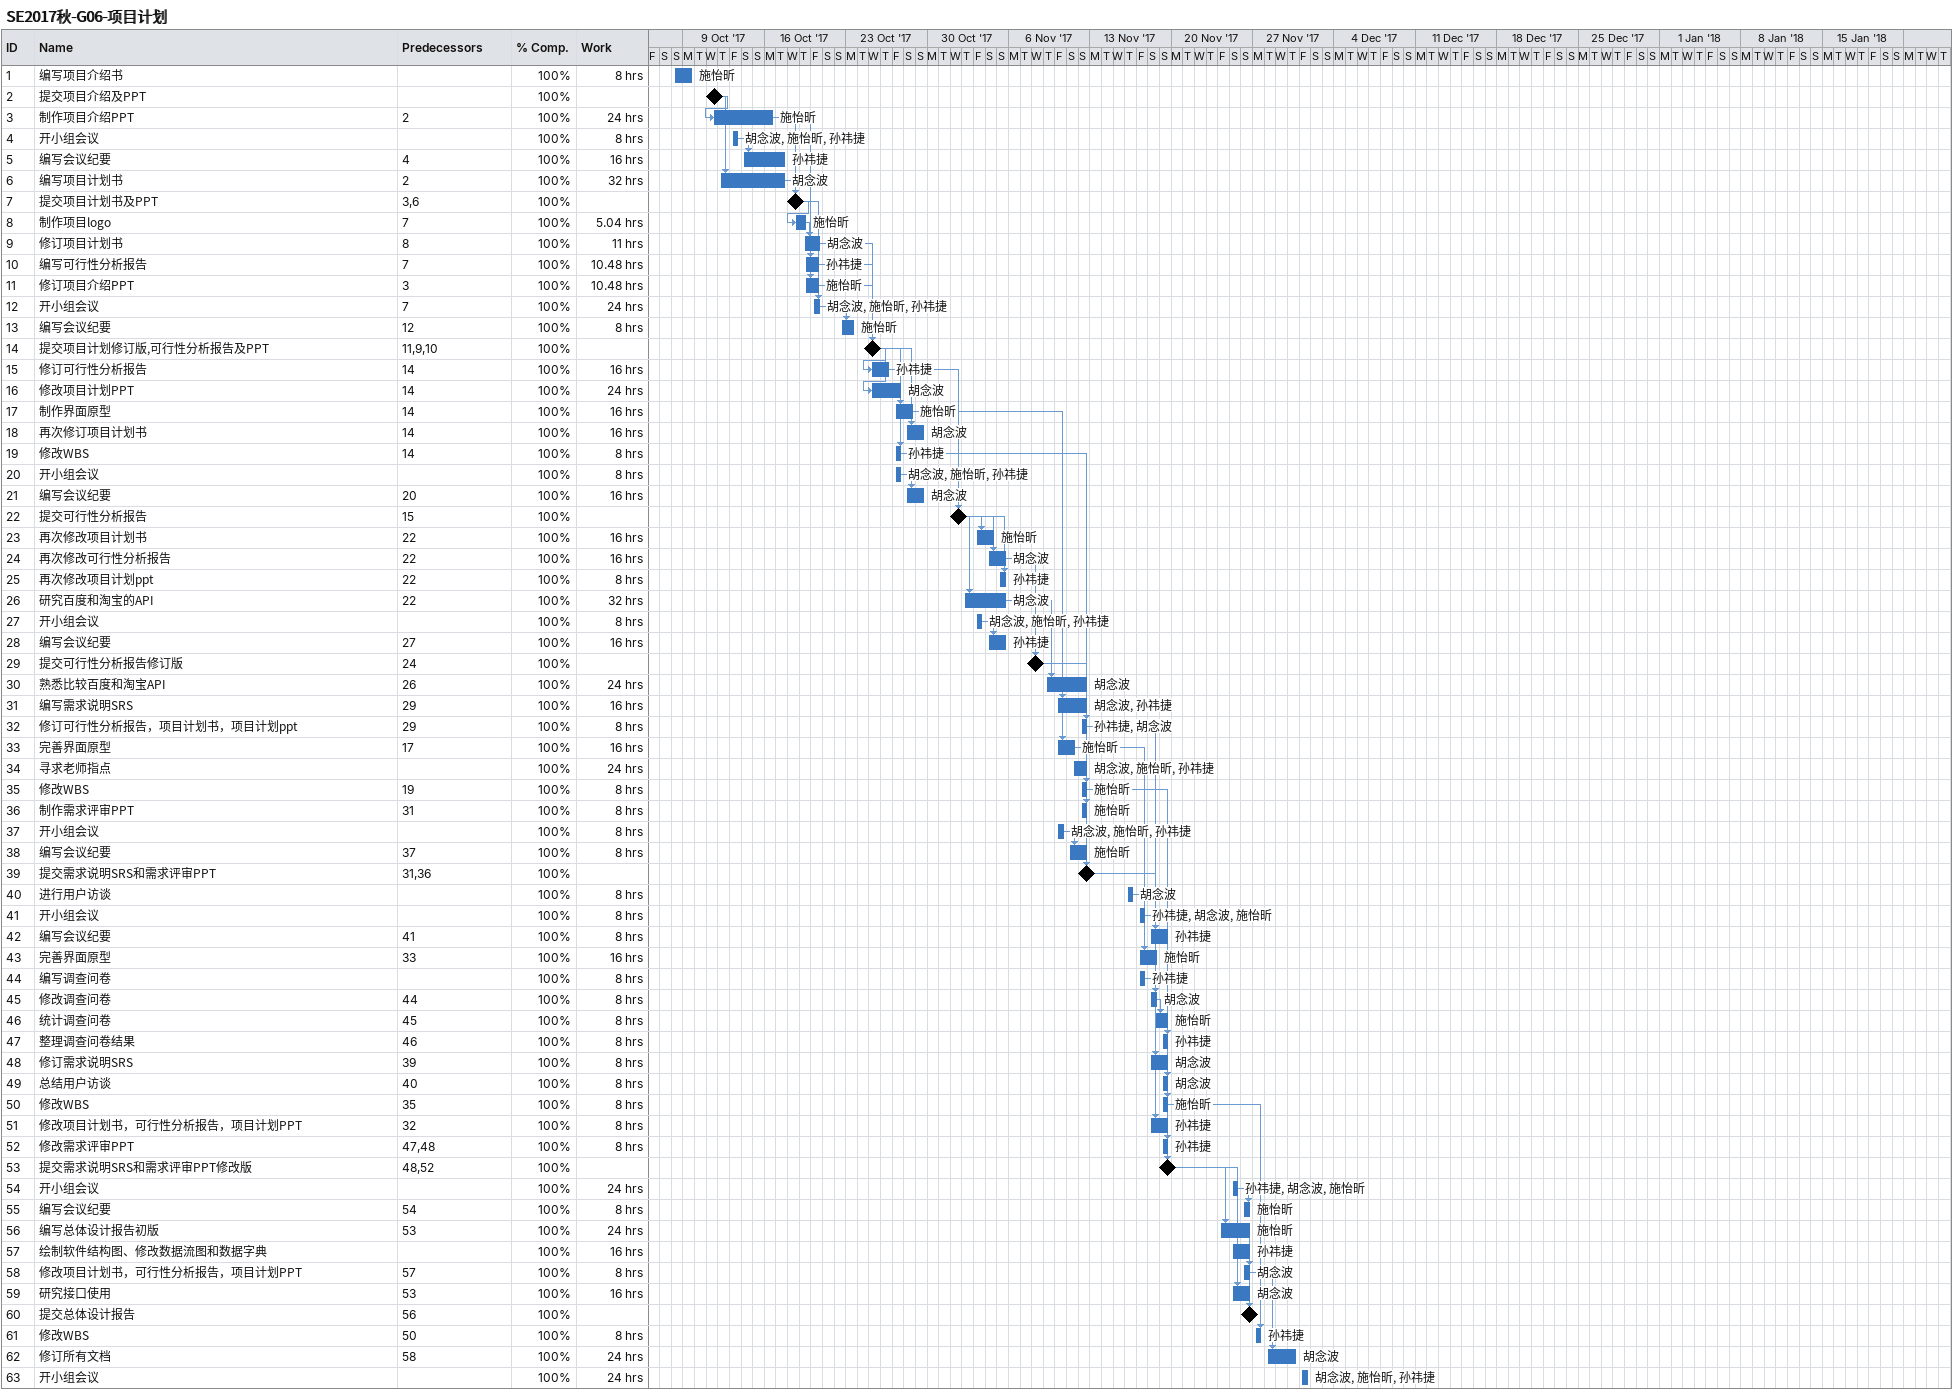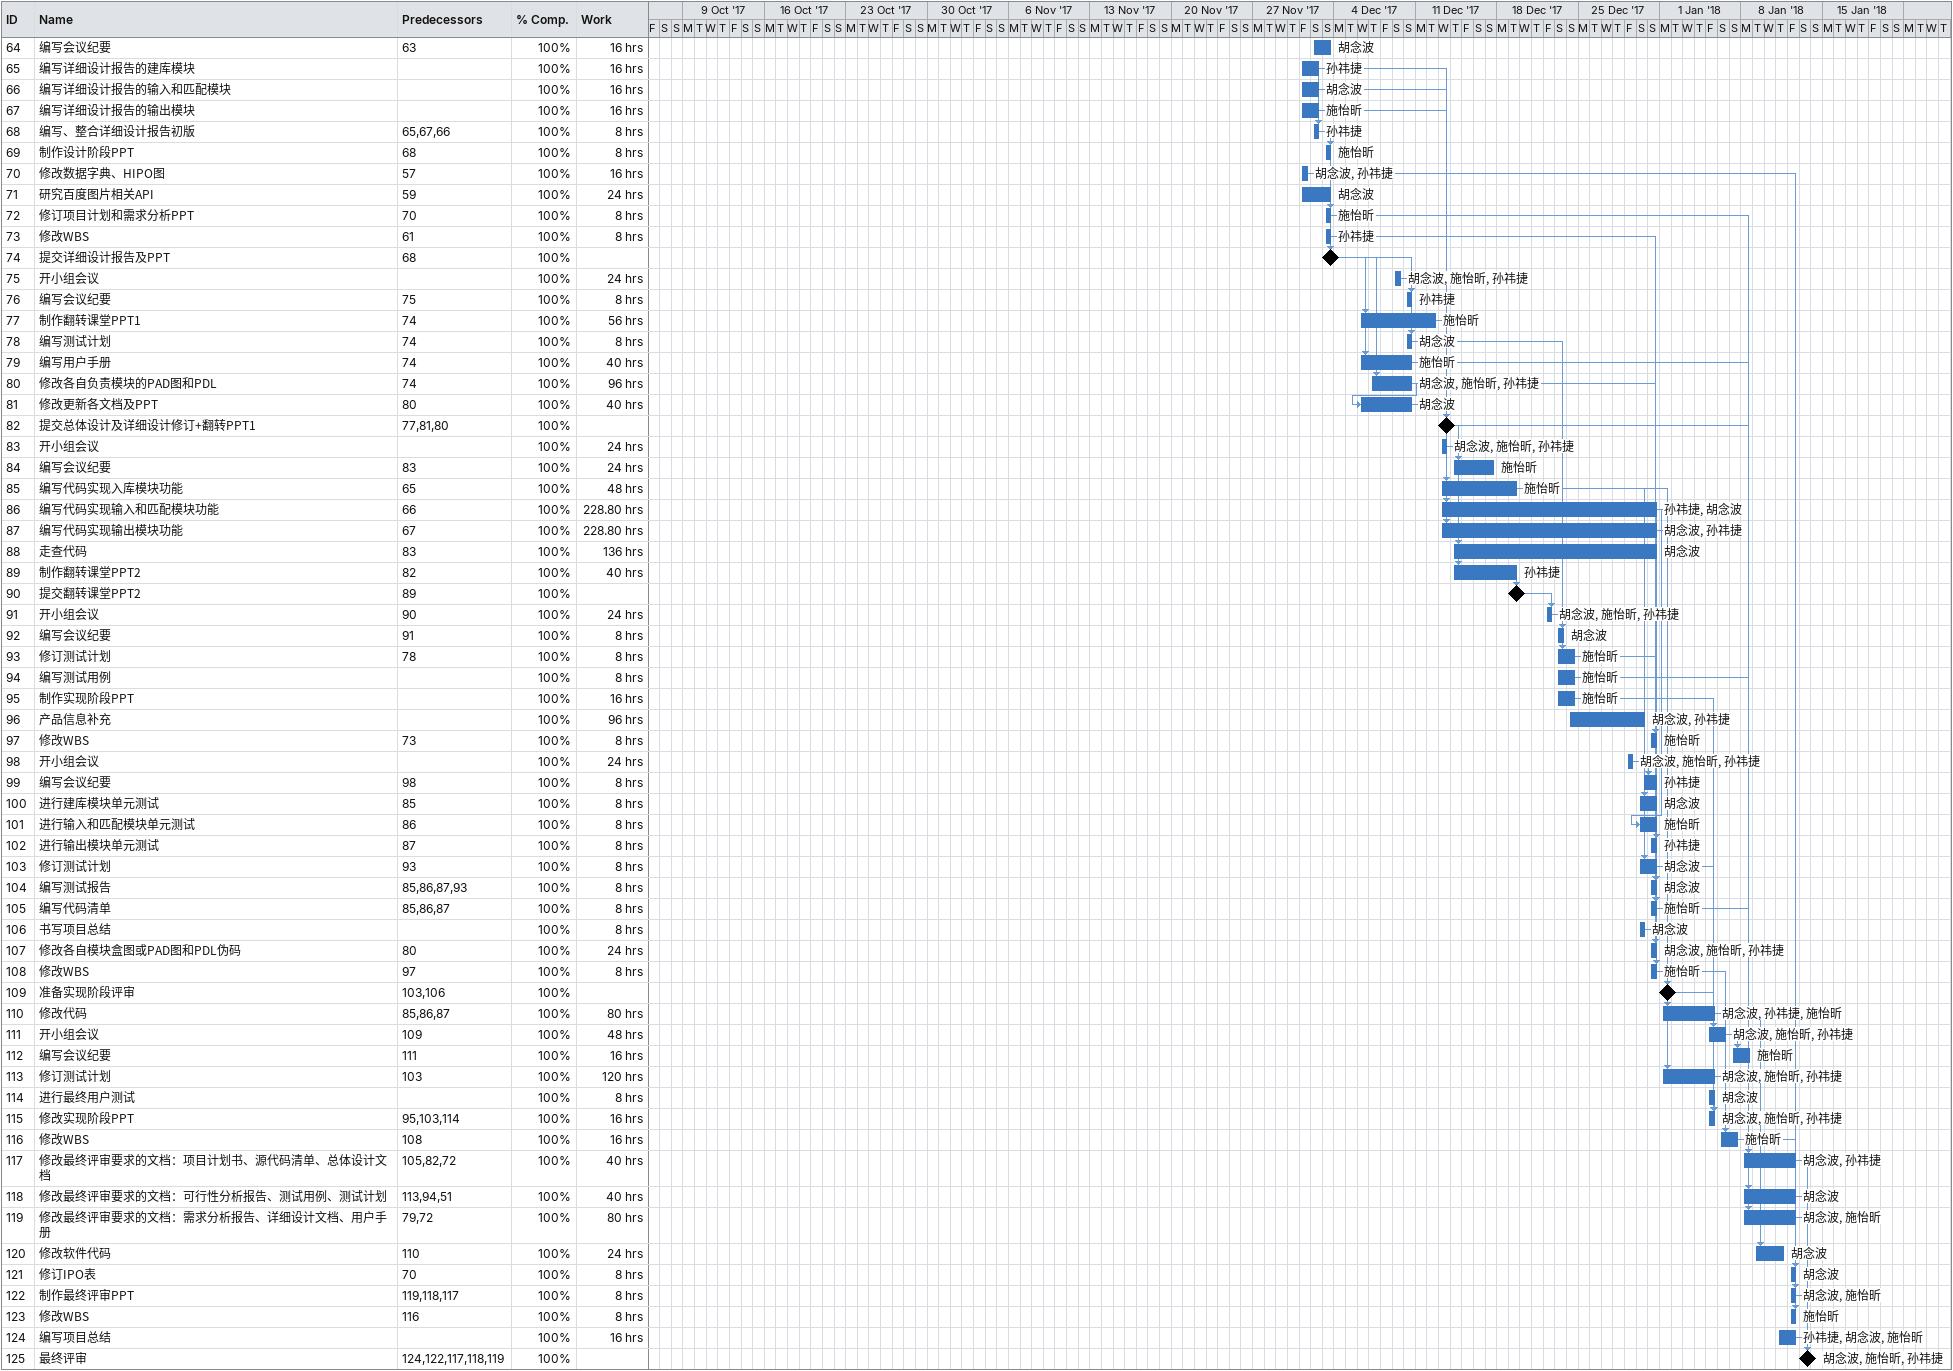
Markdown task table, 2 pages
SE2017秋-G06-项目计划

| ID | Task | Start | Finish | Predecessors | Resources | % complete | Work (h) |
|---|---|---|---|---|---|---|---|
| 1 | 编写项目介绍书 | 2017-10-08 | 2017-10-09 |  | 施怡昕 | 100 | 8 |
| 2 | 提交项目介绍及PPT (milestone) | 2017-10-11 | 2017-10-11 |  |  | 100 |  |
| 3 | 制作项目介绍PPT | 2017-10-11 | 2017-10-16 | 2 | 施怡昕 | 100 | 24 |
| 4 | 开小组会议 | 2017-10-13 | 2017-10-13 |  | 胡念波, 施怡昕, 孙祎捷 | 100 | 8 |
| 5 | 编写会议纪要 | 2017-10-14 | 2017-10-17 | 4 | 孙祎捷 | 100 | 16 |
| 6 | 编写项目计划书 | 2017-10-12 | 2017-10-17 | 2 | 胡念波 | 100 | 32 |
| 7 | 提交项目计划书及PPT (milestone) | 2017-10-18 | 2017-10-18 | 3, 6 |  | 100 |  |
| 8 | 制作项目logo | 2017-10-18 | 2017-10-19 | 7 | 施怡昕 | 100 | 5.04 |
| 9 | 修订项目计划书 | 2017-10-19 | 2017-10-20 | 8 | 胡念波 | 100 | 11 |
| 10 | 编写可行性分析报告 | 2017-10-19 | 2017-10-20 | 7 | 孙祎捷 | 100 | 10.48 |
| 11 | 修订项目介绍PPT | 2017-10-19 | 2017-10-20 | 3 | 施怡昕 | 100 | 10.48 |
| 12 | 开小组会议 | 2017-10-20 | 2017-10-20 | 7 | 胡念波, 施怡昕, 孙祎捷 | 100 | 24 |
| 13 | 编写会议纪要 | 2017-10-22 | 2017-10-23 | 12 | 施怡昕 | 100 | 8 |
| 14 | 提交项目计划修订版,可行性分析报告及PPT (milestone) | 2017-10-25 | 2017-10-25 | 11, 9, 10 |  | 100 |  |
| 15 | 修订可行性分析报告 | 2017-10-25 | 2017-10-26 | 14 | 孙祎捷 | 100 | 16 |
| 16 | 修改项目计划PPT | 2017-10-25 | 2017-10-27 | 14 | 胡念波 | 100 | 24 |
| 17 | 制作界面原型 | 2017-10-27 | 2017-10-28 | 14 | 施怡昕 | 100 | 16 |
| 18 | 再次修订项目计划书 | 2017-10-28 | 2017-10-29 | 14 | 胡念波 | 100 | 16 |
| 19 | 修改WBS | 2017-10-27 | 2017-10-27 | 14 | 孙祎捷 | 100 | 8 |
| 20 | 开小组会议 | 2017-10-27 | 2017-10-27 |  | 胡念波, 施怡昕, 孙祎捷 | 100 | 8 |
| 21 | 编写会议纪要 | 2017-10-28 | 2017-10-29 | 20 | 胡念波 | 100 | 16 |
| 22 | 提交可行性分析报告 (milestone) | 2017-11-01 | 2017-11-01 | 15 |  | 100 |  |
| 23 | 再次修改项目计划书 | 2017-11-03 | 2017-11-04 | 22 | 施怡昕 | 100 | 16 |
| 24 | 再次修改可行性分析报告 | 2017-11-04 | 2017-11-05 | 22 | 胡念波 | 100 | 16 |
| 25 | 再次修改项目计划ppt | 2017-11-05 | 2017-11-05 | 22 | 孙祎捷 | 100 | 8 |
| 26 | 研究百度和淘宝的API | 2017-11-02 | 2017-11-05 | 22 | 胡念波 | 100 | 32 |
| 27 | 开小组会议 | 2017-11-03 | 2017-11-03 |  | 胡念波, 施怡昕, 孙祎捷 | 100 | 8 |
| 28 | 编写会议纪要 | 2017-11-04 | 2017-11-05 | 27 | 孙祎捷 | 100 | 16 |
| 29 | 提交可行性分析报告修订版 (milestone) | 2017-11-08 | 2017-11-08 | 24 |  | 100 |  |
| 30 | 熟悉比较百度和淘宝API | 2017-11-09 | 2017-11-12 | 26 | 胡念波 | 100 | 24 |
| 31 | 编写需求说明SRS | 2017-11-10 | 2017-11-12 | 29 | 胡念波, 孙祎捷 | 100 | 16 |
| 32 | 修订可行性分析报告，项目计划书，项目计划ppt | 2017-11-12 | 2017-11-12 | 29 | 孙祎捷, 胡念波 | 100 | 8 |
| 33 | 完善界面原型 | 2017-11-10 | 2017-11-11 | 17 | 施怡昕 | 100 | 16 |
| 34 | 寻求老师指点 | 2017-11-11 | 2017-11-12 |  | 胡念波, 施怡昕, 孙祎捷 | 100 | 24 |
| 35 | 修改WBS | 2017-11-12 | 2017-11-12 | 19 | 施怡昕 | 100 | 8 |
| 36 | 制作需求评审PPT | 2017-11-12 | 2017-11-12 | 31 | 施怡昕 | 100 | 8 |
| 37 | 开小组会议 | 2017-11-10 | 2017-11-10 |  | 胡念波, 施怡昕, 孙祎捷 | 100 | 8 |
| 38 | 编写会议纪要 | 2017-11-11 | 2017-11-12 | 37 | 施怡昕 | 100 | 8 |
| 39 | 提交需求说明SRS和需求评审PPT (milestone) | 2017-11-12 | 2017-11-12 | 31, 36 |  | 100 |  |
| 40 | 进行用户访谈 | 2017-11-16 | 2017-11-16 |  | 胡念波 | 100 | 8 |
| 41 | 开小组会议 | 2017-11-17 | 2017-11-17 |  | 孙祎捷, 胡念波, 施怡昕 | 100 | 8 |
| 42 | 编写会议纪要 | 2017-11-18 | 2017-11-19 | 41 | 孙祎捷 | 100 | 8 |
| 43 | 完善界面原型 | 2017-11-17 | 2017-11-18 | 33 | 施怡昕 | 100 | 16 |
| 44 | 编写调查问卷 | 2017-11-17 | 2017-11-17 |  | 孙祎捷 | 100 | 8 |
| 45 | 修改调查问卷 | 2017-11-18 | 2017-11-18 | 44 | 胡念波 | 100 | 8 |
| 46 | 统计调查问卷 | 2017-11-18 | 2017-11-19 | 45 | 施怡昕 | 100 | 8 |
| 47 | 整理调查问卷结果 | 2017-11-19 | 2017-11-19 | 46 | 孙祎捷 | 100 | 8 |
| 48 | 修订需求说明SRS | 2017-11-18 | 2017-11-19 | 39 | 胡念波 | 100 | 8 |
| 49 | 总结用户访谈 | 2017-11-19 | 2017-11-19 | 40 | 胡念波 | 100 | 8 |
| 50 | 修改WBS | 2017-11-19 | 2017-11-19 | 35 | 施怡昕 | 100 | 8 |
| 51 | 修改项目计划书，可行性分析报告，项目计划PPT | 2017-11-18 | 2017-11-19 | 32 | 孙祎捷 | 100 | 8 |
| 52 | 修改需求评审PPT | 2017-11-19 | 2017-11-19 | 47, 48 | 孙祎捷 | 100 | 8 |
| 53 | 提交需求说明SRS和需求评审PPT修改版 (milestone) | 2017-11-19 | 2017-11-19 | 48, 52 |  | 100 |  |
| 54 | 开小组会议 | 2017-11-25 | 2017-11-25 |  | 孙祎捷, 胡念波, 施怡昕 | 100 | 24 |
| 55 | 编写会议纪要 | 2017-11-26 | 2017-11-26 | 54 | 施怡昕 | 100 | 8 |
| 56 | 编写总体设计报告初版 | 2017-11-24 | 2017-11-26 | 53 | 施怡昕 | 100 | 24 |
| 57 | 绘制软件结构图、修改数据流图和数据字典 | 2017-11-25 | 2017-11-26 |  | 孙祎捷 | 100 | 16 |
| 58 | 修改项目计划书，可行性分析报告，项目计划PPT | 2017-11-26 | 2017-11-26 | 57 | 胡念波 | 100 | 8 |
| 59 | 研究接口使用 | 2017-11-25 | 2017-11-26 | 53 | 胡念波 | 100 | 16 |
| 60 | 提交总体设计报告 (milestone) | 2017-11-26 | 2017-11-26 | 56 |  | 100 |  |
| 61 | 修改WBS | 2017-11-27 | 2017-11-27 | 50 | 孙祎捷 | 100 | 8 |
| 62 | 修订所有文档 | 2017-11-28 | 2017-11-30 | 58 | 胡念波 | 100 | 24 |
| 63 | 开小组会议 | 2017-12-01 | 2017-12-01 |  | 胡念波, 施怡昕, 孙祎捷 | 100 | 24 |
| 64 | 编写会议纪要 | 2017-12-02 | 2017-12-03 | 63 | 胡念波 | 100 | 16 |
| 65 | 编写详细设计报告的建库模块 | 2017-12-01 | 2017-12-02 |  | 孙祎捷 | 100 | 16 |
| 66 | 编写详细设计报告的输入和匹配模块 | 2017-12-01 | 2017-12-02 |  | 胡念波 | 100 | 16 |
| 67 | 编写详细设计报告的输出模块 | 2017-12-01 | 2017-12-02 |  | 施怡昕 | 100 | 16 |
| 68 | 编写、整合详细设计报告初版 | 2017-12-02 | 2017-12-02 | 65, 67, 66 | 孙祎捷 | 100 | 8 |
| 69 | 制作设计阶段PPT | 2017-12-03 | 2017-12-03 | 68 | 施怡昕 | 100 | 8 |
| 70 | 修改数据字典、HIPO图 | 2017-12-01 | 2017-12-01 | 57 | 胡念波, 孙祎捷 | 100 | 16 |
| 71 | 研究百度图片相关API | 2017-12-01 | 2017-12-03 | 59 | 胡念波 | 100 | 24 |
| 72 | 修订项目计划和需求分析PPT | 2017-12-03 | 2017-12-03 | 70 | 施怡昕 | 100 | 8 |
| 73 | 修改WBS | 2017-12-03 | 2017-12-03 | 61 | 孙祎捷 | 100 | 8 |
| 74 | 提交详细设计报告及PPT (milestone) | 2017-12-03 | 2017-12-03 | 68 |  | 100 |  |
| 75 | 开小组会议 | 2017-12-09 | 2017-12-09 |  | 胡念波, 施怡昕, 孙祎捷 | 100 | 24 |
| 76 | 编写会议纪要 | 2017-12-10 | 2017-12-10 | 75 | 孙祎捷 | 100 | 8 |
| 77 | 制作翻转课堂PPT1 | 2017-12-06 | 2017-12-12 | 74 | 施怡昕 | 100 | 56 |
| 78 | 编写测试计划 | 2017-12-10 | 2017-12-10 | 74 | 胡念波 | 100 | 8 |
| 79 | 编写用户手册 | 2017-12-06 | 2017-12-10 | 74 | 施怡昕 | 100 | 40 |
| 80 | 修改各自负责模块的PAD图和PDL | 2017-12-07 | 2017-12-10 | 74 | 胡念波, 施怡昕, 孙祎捷 | 100 | 96 |
| 81 | 修改更新各文档及PPT | 2017-12-06 | 2017-12-10 | 80 | 胡念波 | 100 | 40 |
| 82 | 提交总体设计及详细设计修订+翻转PPT1 (milestone) | 2017-12-13 | 2017-12-13 | 77, 81, 80 |  | 100 |  |
| 83 | 开小组会议 | 2017-12-13 | 2017-12-13 |  | 胡念波, 施怡昕, 孙祎捷 | 100 | 24 |
| 84 | 编写会议纪要 | 2017-12-14 | 2017-12-17 | 83 | 施怡昕 | 100 | 24 |
| 85 | 编写代码实现入库模块功能 | 2017-12-13 | 2017-12-19 | 65 | 施怡昕 | 100 | 48 |
| 86 | 编写代码实现输入和匹配模块功能 | 2017-12-13 | 2017-12-31 | 66 | 孙祎捷, 胡念波 | 100 | 228.80 |
| 87 | 编写代码实现输出模块功能 | 2017-12-13 | 2017-12-31 | 67 | 胡念波, 孙祎捷 | 100 | 228.80 |
| 88 | 走查代码 | 2017-12-14 | 2017-12-31 | 83 | 胡念波 | 100 | 136 |
| 89 | 制作翻转课堂PPT2 | 2017-12-14 | 2017-12-19 | 82 | 孙祎捷 | 100 | 40 |
| 90 | 提交翻转课堂PPT2 (milestone) | 2017-12-19 | 2017-12-19 | 89 |  | 100 |  |
| 91 | 开小组会议 | 2017-12-22 | 2017-12-22 | 90 | 胡念波, 施怡昕, 孙祎捷 | 100 | 24 |
| 92 | 编写会议纪要 | 2017-12-23 | 2017-12-23 | 91 | 胡念波 | 100 | 8 |
| 93 | 修订测试计划 | 2017-12-23 | 2017-12-24 | 78 | 施怡昕 | 100 | 8 |
| 94 | 编写测试用例 | 2017-12-23 | 2017-12-24 |  | 施怡昕 | 100 | 8 |
| 95 | 制作实现阶段PPT | 2017-12-23 | 2017-12-24 |  | 施怡昕 | 100 | 16 |
| 96 | 产品信息补充 | 2017-12-24 | 2017-12-30 |  | 胡念波, 孙祎捷 | 100 | 96 |
| 97 | 修改WBS | 2017-12-31 | 2017-12-31 | 73 | 施怡昕 | 100 | 8 |
| 98 | 开小组会议 | 2017-12-29 | 2017-12-29 |  | 胡念波, 施怡昕, 孙祎捷 | 100 | 24 |
| 99 | 编写会议纪要 | 2017-12-30 | 2017-12-31 | 98 | 孙祎捷 | 100 | 8 |
| 100 | 进行建库模块单元测试 | 2017-12-30 | 2017-12-31 | 85 | 胡念波 | 100 | 8 |
| 101 | 进行输入和匹配模块单元测试 | 2017-12-30 | 2017-12-31 | 86 | 施怡昕 | 100 | 8 |
| 102 | 进行输出模块单元测试 | 2017-12-31 | 2017-12-31 | 87 | 孙祎捷 | 100 | 8 |
| 103 | 修订测试计划 | 2017-12-30 | 2017-12-31 | 93 | 胡念波 | 100 | 8 |
| 104 | 编写测试报告 | 2017-12-31 | 2017-12-31 | 85, 86, 87, 93 | 胡念波 | 100 | 8 |
| 105 | 编写代码清单 | 2017-12-31 | 2017-12-31 | 85, 86, 87 | 施怡昕 | 100 | 8 |
| 106 | 书写项目总结 | 2017-12-30 | 2017-12-30 |  | 胡念波 | 100 | 8 |
| 107 | 修改各自模块盒图或PAD图和PDL伪码 | 2017-12-31 | 2017-12-31 | 80 | 胡念波, 施怡昕, 孙祎捷 | 100 | 24 |
| 108 | 修改WBS | 2017-12-31 | 2017-12-31 | 97 | 施怡昕 | 100 | 8 |
| 109 | 准备实现阶段评审 (milestone) | 2018-01-01 | 2018-01-01 | 103, 106 |  | 100 |  |
| 110 | 修改代码 | 2018-01-01 | 2018-01-05 | 85, 86, 87 | 胡念波, 孙祎捷, 施怡昕 | 100 | 80 |
| 111 | 开小组会议 | 2018-01-05 | 2018-01-06 | 109 | 胡念波, 施怡昕, 孙祎捷 | 100 | 48 |
| 112 | 编写会议纪要 | 2018-01-07 | 2018-01-08 | 111 | 施怡昕 | 100 | 16 |
| 113 | 修订测试计划 | 2018-01-01 | 2018-01-05 | 103 | 胡念波, 施怡昕, 孙祎捷 | 100 | 120 |
| 114 | 进行最终用户测试 | 2018-01-05 | 2018-01-05 |  | 胡念波 | 100 | 8 |
| 115 | 修改实现阶段PPT | 2018-01-05 | 2018-01-05 | 95, 103, 114 | 胡念波, 施怡昕, 孙祎捷 | 100 | 16 |
| 116 | 修改WBS | 2018-01-06 | 2018-01-07 | 108 | 施怡昕 | 100 | 16 |
| 117 | 修改最终评审要求的文档：项目计划书、源代码清单、总体设计文档 | 2018-01-08 | 2018-01-12 | 105, 82, 72 | 胡念波, 孙祎捷 | 100 | 40 |
| 118 | 修改最终评审要求的文档：可行性分析报告、测试用例、测试计划 | 2018-01-08 | 2018-01-12 | 113, 94, 51 | 胡念波 | 100 | 40 |
| 119 | 修改最终评审要求的文档：需求分析报告、详细设计文档、用户手册 | 2018-01-08 | 2018-01-12 | 79, 72 | 胡念波, 施怡昕 | 100 | 80 |
| 120 | 修改软件代码 | 2018-01-09 | 2018-01-11 | 110 | 胡念波 | 100 | 24 |
| 121 | 修订IPO表 | 2018-01-12 | 2018-01-12 | 70 | 胡念波 | 100 | 8 |
| 122 | 制作最终评审PPT | 2018-01-12 | 2018-01-12 | 119, 118, 117 | 胡念波, 施怡昕 | 100 | 8 |
| 123 | 修改WBS | 2018-01-12 | 2018-01-12 | 116 | 施怡昕 | 100 | 8 |
| 124 | 编写项目总结 | 2018-01-11 | 2018-01-12 |  | 孙祎捷, 胡念波, 施怡昕 | 100 | 16 |
| 125 | 最终评审 (milestone) | 2018-01-13 | 2018-01-13 | 124, 122, 117, 118, 119 | 胡念波, 施怡昕, 孙祎捷 | 100 |  |
